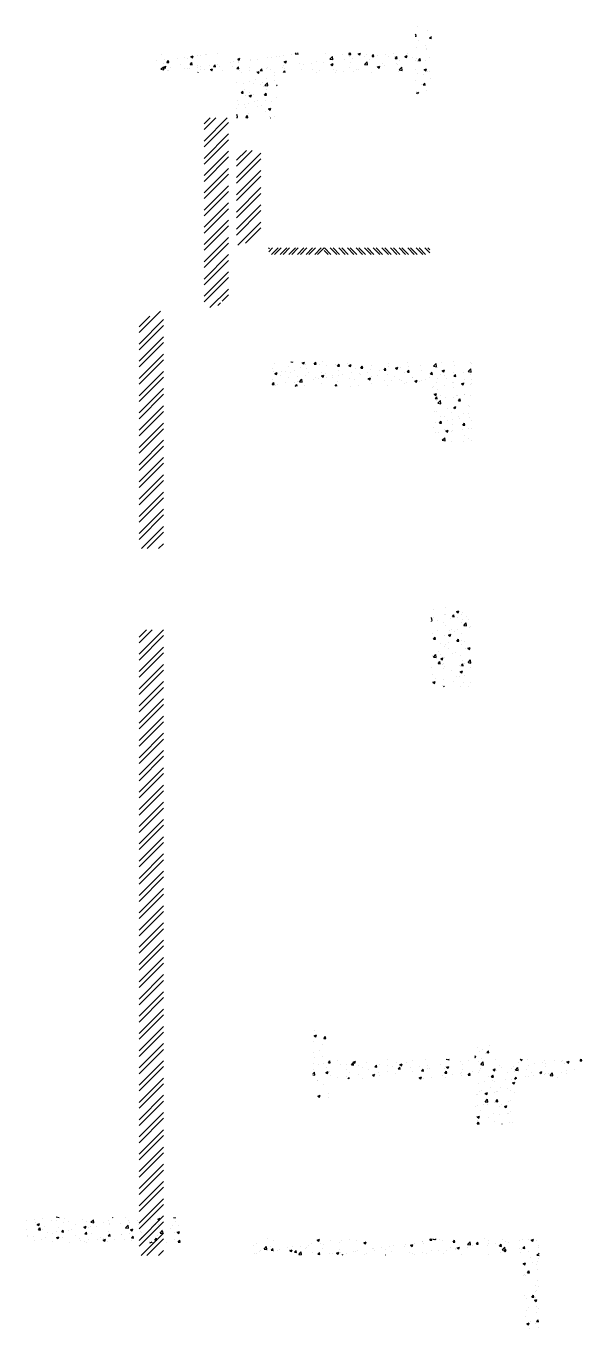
# Paper-space layout 'Layout1' of a CAD drawing. Extents: x -48985 to 14169573, y -18818 to 9731621.
# Drawn here: x 2984966 to 4052559, y 790604 to 3289756 of the extents above; entities that cross this region are included whole.
import ezdxf

# ---------------------------------------------------------------- set-up
doc = ezdxf.new("R2010")
doc.units = 0
doc.header["$LTSCALE"] = 1000
doc.layers.get('0').update_dxf_attribs({"linetype": 'CONTINUOUS'})
doc.layers.add('FORM', color=1, linetype='CONTINUOUS')

# ---------------------------------------------------------------- blocks, each defined once
blk = doc.blocks.new('*X')
at = {"color": 0}
for p, q in [((59500, 52558), (59517, 52579)), ((59500, 52519), (59529, 52516)), ((59529, 52516), (59517, 52579)), ((59569, 52828), (59569, 52828)), ((59884, 52695), (59884, 52695)), ((59545, 52162), (59545, 52162)), ((59557, 52495), (59557, 52495)), ((59611, 52377), (59611, 52377)), ((59822, 52242), (59822, 52242)), ((59841, 52131), (59841, 52131)), ((59944, 52452), (60000, 52510)), ((59944, 52452), (60000, 52444)), ((51543, 51758), (51543, 51758)), ((51681, 51963), (51681, 51963)), ((51793, 51791), (51793, 51791)), ((51857, 51707), (51905, 51765)), ((51880, 51781), (51880, 51781)), ((51916, 51702), (51905, 51765)), ((51920, 51744), (51920, 51744)), ((52172, 51841), (52172, 51841)), ((52393, 51851), (52393, 51851)), ((52504, 51844), (52504, 51844)), ((52596, 51889), (52666, 51916)), ((52596, 51889), (52646, 51855)), ((52646, 51855), (52666, 51916)), ((52803, 51924), (52803, 51924)), ((52898, 51915), (52898, 51915)), ((53054, 51957), (53054, 51957)), ((53087, 51944), (53087, 51944)), ((53418, 51990), (53418, 51990)), ((53919, 51728), (53919, 51728)), ((54034, 51809), (54104, 51836)), ((54034, 51809), (54083, 51775)), ((54051, 51728), (54051, 51728)), ((54083, 51775), (54104, 51836)), ((54424, 51792), (54424, 51792)), ((54430, 51778), (54430, 51778)), ((54635, 51794), (54635, 51794)), ((54944, 51867), (54944, 51867)), ((55061, 51861), (55061, 51861)), ((55218, 51894), (55218, 51894)), ((55312, 51894), (55312, 51894)), ((55457, 51937), (55457, 51937)), ((55471, 51729), (55541, 51756)), ((55471, 51729), (55520, 51695)), ((55520, 51695), (55541, 51756)), ((55691, 51944), (55691, 51944)), ((55801, 51994), (55801, 51994)), ((55808, 51975), (55832, 52000)), ((55808, 51975), (55897, 51961)), ((55897, 51961), (55892, 52000)), ((56469, 51743), (56469, 51743)), ((56688, 51716), (56688, 51716)), ((56743, 51981), (56743, 51981)), ((56875, 51809), (56953, 51890)), ((56875, 51809), (56964, 51795)), ((56964, 51795), (56953, 51890)), ((56983, 51813), (56983, 51813)), ((57277, 51959), (57277, 51959)), ((57320, 51799), (57320, 51799)), ((57456, 51957), (57492, 52000)), ((57456, 51957), (57516, 51952)), ((57488, 51877), (57488, 51877)), ((57516, 51952), (57507, 52000)), ((57570, 51832), (57570, 51832)), ((57748, 51971), (57818, 51998)), ((57748, 51971), (57798, 51938)), ((57798, 51938), (57818, 51998)), ((57811, 51936), (57811, 51936)), ((57942, 51644), (58020, 51725)), ((57949, 51882), (57949, 51882)), ((58007, 51952), (58007, 51952)), ((58031, 51630), (58020, 51725)), ((58093, 51798), (58093, 51798)), ((58173, 51895), (58221, 51952)), ((58173, 51895), (58233, 51889)), ((58233, 51889), (58221, 51952)), ((58345, 51913), (58345, 51913)), ((58580, 51965), (58580, 51965)), ((58676, 51898), (58676, 51898)), ((58831, 51998), (58831, 51998)), ((58879, 51891), (58879, 51891)), ((58890, 51832), (58939, 51889)), ((58890, 51832), (58950, 51827)), ((58950, 51827), (58939, 51889)), ((59014, 51754), (59014, 51754)), ((59185, 51891), (59255, 51918)), ((59185, 51891), (59235, 51858)), ((59235, 51858), (59255, 51918)), ((59259, 51998), (59259, 51998)), ((59412, 51868), (59412, 51868)), ((59499, 51779), (59499, 51779)), ((59533, 51829), (59533, 51829)), ((59578, 51736), (59578, 51736)), ((59608, 51769), (59656, 51827)), ((59608, 51769), (59667, 51764)), ((59667, 51764), (59656, 51826)), ((59828, 51769), (59828, 51769)), ((59842, 52098), (59842, 52098)), ((59946, 51846), (59946, 51846)), ((51672, 51497), (51749, 51578)), ((51672, 51497), (51761, 51483)), ((51744, 51673), (51744, 51673)), ((51761, 51483), (51749, 51578)), ((51756, 51566), (51826, 51593)), ((51756, 51566), (51806, 51533)), ((51806, 51533), (51826, 51593)), ((51857, 51707), (51916, 51702)), ((51868, 51448), (51868, 51448)), ((51909, 51446), (51909, 51446)), ((51955, 51539), (51955, 51539)), ((52278, 51651), (52278, 51651)), ((52381, 51518), (52381, 51518)), ((52489, 51516), (52489, 51516)), ((52540, 51530), (52540, 51530)), ((52574, 51644), (52622, 51702)), ((52574, 51644), (52634, 51639)), ((52634, 51639), (52622, 51702)), ((52791, 51562), (52791, 51562)), ((52804, 51400), (52817, 51413)), ((52812, 51628), (52812, 51628)), ((52818, 51400), (52817, 51413)), ((52886, 51582), (52886, 51582)), ((52886, 51494), (52886, 51494)), ((53023, 51494), (53023, 51494)), ((53169, 51612), (53169, 51612)), ((53193, 51486), (53263, 51513)), ((53193, 51486), (53243, 51453)), ((53243, 51453), (53263, 51513)), ((53291, 51582), (53339, 51639)), ((53291, 51582), (53351, 51576)), ((53351, 51576), (53339, 51639)), ((53346, 51605), (53346, 51605)), ((53406, 51657), (53406, 51657)), ((53469, 51594), (53469, 51594)), ((53557, 51471), (53557, 51471)), ((53801, 51695), (53801, 51695)), ((53880, 51583), (53880, 51583)), ((54008, 51519), (54057, 51576)), ((54008, 51519), (54068, 51514)), ((54052, 51694), (54052, 51694)), ((54068, 51514), (54057, 51576)), ((54090, 51449), (54090, 51449)), ((54167, 51384), (54167, 51384)), ((54412, 51459), (54412, 51459)), ((54413, 51560), (54413, 51560)), ((54624, 51426), (54624, 51426)), ((54630, 51406), (54700, 51433)), ((54630, 51406), (54680, 51373)), ((54680, 51373), (54701, 51433)), ((54726, 51456), (54774, 51514)), ((54726, 51456), (54785, 51451)), ((54785, 51451), (54774, 51514)), ((54798, 51467), (54798, 51467)), ((54931, 51534), (54931, 51534)), ((54947, 51538), (54947, 51538)), ((55049, 51500), (55049, 51500)), ((55158, 51403), (55158, 51403)), ((55427, 51550), (55427, 51550)), ((55445, 51604), (55445, 51604)), ((55448, 51400), (55491, 51451)), ((55481, 51515), (55481, 51515)), ((55500, 51400), (55491, 51451)), ((55950, 51668), (55950, 51668)), ((56015, 51493), (56015, 51493)), ((56059, 51633), (56059, 51633)), ((56309, 51666), (56309, 51666)), ((56343, 51498), (56343, 51498)), ((56457, 51410), (56457, 51410)), ((56549, 51470), (56549, 51470)), ((56908, 51649), (56978, 51676)), ((56908, 51649), (56958, 51615)), ((56927, 51598), (56927, 51598)), ((56958, 51615), (56978, 51676)), ((56971, 51481), (56971, 51481)), ((57057, 51405), (57057, 51405)), ((57082, 51448), (57082, 51448)), ((57307, 51438), (57307, 51438)), ((57476, 51545), (57476, 51545)), ((57510, 51698), (57510, 51698)), ((57616, 51425), (57616, 51425)), ((57686, 51487), (57686, 51487)), ((57749, 51478), (57749, 51478)), ((57942, 51644), (58031, 51630)), ((57995, 51620), (57995, 51620)), ((58150, 51402), (58150, 51402)), ((58317, 51571), (58317, 51571)), ((58333, 51579), (58333, 51579)), ((58345, 51569), (58415, 51596)), ((58345, 51569), (58395, 51535)), ((58395, 51535), (58415, 51595)), ((58509, 51690), (58509, 51690)), ((58568, 51603), (58568, 51603)), ((58916, 51679), (58916, 51679)), ((58946, 51653), (58946, 51653)), ((59001, 51421), (59001, 51421)), ((59010, 51478), (59088, 51559)), ((59010, 51478), (59099, 51464)), ((59099, 51464), (59088, 51559)), ((59521, 51496), (59521, 51496)), ((59565, 51375), (59565, 51375)), ((59752, 51335), (59752, 51335)), ((59782, 51489), (59852, 51515)), ((59782, 51489), (59832, 51455)), ((59832, 51455), (59852, 51515)), ((59881, 51429), (59881, 51429)), ((59944, 51425), (59944, 51425)), ((54011, 51097), (54011, 51097)), ((54214, 51052), (54214, 51052)), ((54400, 51126), (54400, 51126)), ((54535, 51073), (54535, 51073)), ((54594, 51197), (54594, 51197)), ((54748, 51029), (54748, 51029)), ((54786, 51106), (54786, 51106)), ((54833, 50978), (54833, 50978)), ((54873, 51001), (54951, 51082)), ((54873, 51001), (54962, 50987)), ((54919, 51201), (54919, 51201)), ((54962, 50987), (54951, 51082)), ((55164, 51155), (55164, 51155)), ((55177, 51298), (55177, 51298)), ((55227, 51004), (55250, 51012)), ((55227, 51004), (55250, 50988)), ((59509, 51163), (59509, 51163)), ((59681, 51030), (59681, 51030)), ((59746, 51017), (59795, 51074)), ((59746, 51017), (59806, 51012)), ((59806, 51012), (59795, 51074)), ((59962, 51200), (59962, 51200)), ((54020, 50541), (54020, 50541)), ((54147, 50767), (54195, 50824)), ((54147, 50767), (54207, 50761)), ((54207, 50761), (54195, 50824)), ((54250, 50878), (54250, 50878)), ((54272, 50678), (54272, 50678)), ((54387, 50681), (54457, 50708)), ((54387, 50681), (54437, 50648)), ((54388, 50793), (54388, 50793)), ((54437, 50648), (54457, 50708)), ((54523, 50711), (54523, 50711)), ((54553, 50518), (54553, 50518)), ((54632, 50528), (54632, 50528)), ((54864, 50704), (54913, 50761)), ((54864, 50704), (54924, 50699)), ((54895, 50535), (54895, 50535)), ((54901, 50761), (54901, 50761)), ((54907, 50868), (54907, 50868)), ((54924, 50699), (54913, 50761)), ((55215, 50628), (55215, 50628)), ((59539, 50763), (59609, 50790)), ((59539, 50763), (59559, 50750)), ((59553, 50826), (59553, 50826)), ((59595, 50750), (59609, 50790)), ((59840, 50832), (59840, 50832)), ((54000, 50091), (54017, 50108)), ((54009, 50284), (54009, 50284)), ((54028, 50013), (54017, 50108)), ((54049, 50428), (54049, 50428)), ((54230, 50407), (54230, 50407)), ((54260, 50317), (54260, 50317)), ((54363, 50127), (54363, 50127)), ((54376, 50460), (54376, 50460)), ((54638, 50367), (54638, 50367)), ((54764, 50384), (54764, 50384)), ((54883, 50202), (54883, 50202)), ((54984, 50279), (55054, 50305)), ((54984, 50279), (55034, 50245)), ((55034, 50245), (55054, 50305)), ((55087, 50496), (55087, 50496)), ((53000, 49288), (53712, 50000)), ((53000, 49818), (53182, 50000)), ((53000, 49641), (53359, 50000)), ((53000, 49111), (53750, 49861)), ((54000, 50017), (54028, 50013)), ((54286, 50015), (54334, 50072)), ((54286, 50015), (54346, 50009)), ((54346, 50009), (54334, 50072)), ((54355, 50010), (54355, 50010)), ((55007, 50055), (55007, 50055)), ((55044, 50000), (55051, 50009)), ((55053, 50000), (55051, 50009)), ((55174, 50031), (55174, 50031)), ((53000, 48757), (53750, 49507)), ((53000, 48581), (53750, 49331)), ((53000, 48227), (53750, 48977)), ((54000, 48697), (54303, 49000)), ((54000, 48520), (54480, 49000)), ((54000, 48166), (54750, 48916)), ((53000, 48050), (53750, 48800)), ((54000, 47990), (54750, 48740)), ((53000, 47697), (53750, 48447)), ((53000, 47520), (53750, 48270)), ((54000, 47636), (54750, 48386)), ((54000, 47459), (54750, 48209)), ((53000, 47166), (53750, 47916)), ((53000, 46990), (53750, 47740)), ((54000, 47106), (54750, 47856)), ((53000, 46636), (53750, 47386)), ((54000, 46929), (54750, 47679)), ((54000, 46575), (54750, 47325)), ((53000, 46459), (53750, 47209)), ((54000, 46399), (54750, 47149)), ((53000, 46106), (53750, 46856)), ((53000, 45929), (53750, 46679)), ((54039, 46084), (54750, 46795)), ((54280, 46148), (54750, 46618)), ((53000, 45575), (53750, 46325)), ((53000, 45399), (53750, 46149)), ((53000, 45045), (53750, 45795)), ((54989, 45974), (55016, 46000)), ((54989, 45885), (55104, 46000)), ((55081, 45800), (55281, 46000)), ((55169, 45800), (55369, 46000)), ((55346, 45800), (55546, 46000)), ((55434, 45800), (55634, 46000)), ((55611, 45800), (55811, 46000)), ((55699, 45800), (55899, 46000)), ((55876, 45800), (56076, 46000)), ((55965, 45800), (56165, 46000)), ((56141, 45800), (56341, 46000)), ((56230, 45800), (56430, 46000)), ((56407, 45800), (56607, 46000)), ((56495, 45800), (56695, 46000)), ((56819, 45800), (56700, 45919)), ((56907, 45800), (56707, 46000)), ((57084, 45800), (56884, 46000)), ((57172, 45800), (56972, 46000)), ((57349, 45800), (57149, 46000)), ((57438, 45800), (57238, 46000)), ((57614, 45800), (57414, 46000)), ((57703, 45800), (57503, 46000)), ((57880, 45800), (57680, 46000)), ((57968, 45800), (57768, 46000)), ((58145, 45800), (57945, 46000)), ((58233, 45800), (58033, 46000)), ((58410, 45800), (58210, 46000)), ((58498, 45800), (58298, 46000)), ((58675, 45800), (58475, 46000)), ((58763, 45800), (58563, 46000)), ((58940, 45800), (58740, 46000)), ((59029, 45800), (58829, 46000)), ((59205, 45800), (59005, 46000)), ((59294, 45800), (59094, 46000)), ((59471, 45800), (59271, 46000)), ((59559, 45800), (59359, 46000)), ((59736, 45800), (59536, 46000)), ((59824, 45800), (59624, 46000)), ((59950, 45851), (59801, 46000)), ((59950, 45939), (59889, 46000)), ((53000, 44868), (53750, 45618)), ((53000, 44515), (53750, 45265)), ((53000, 44338), (53750, 45088)), ((53179, 44164), (53750, 44734)), ((53552, 44360), (53750, 44558)), ((53421, 44228), (53506, 44313)), ((51000, 43399), (51660, 44059)), ((51000, 43575), (51329, 43904)), ((51000, 43045), (51750, 43795)), ((51000, 42868), (51750, 43618)), ((51000, 42515), (51750, 43265)), ((51000, 42338), (51750, 43088)), ((51000, 41984), (51750, 42734)), ((51000, 41808), (51750, 42558)), ((55673, 42493), (55680, 42500)), ((55673, 42493), (55733, 42487)), ((55733, 42487), (55731, 42500)), ((56022, 42464), (56092, 42491)), ((56072, 42431), (56092, 42491)), ((56642, 42492), (56642, 42492)), ((60674, 42492), (60674, 42492)), ((51000, 41454), (51750, 42204)), ((55104, 42283), (55104, 42283)), ((55141, 42206), (55141, 42206)), ((55156, 42434), (55156, 42434)), ((55182, 42142), (55252, 42169)), ((55182, 42142), (55232, 42108)), ((55232, 42108), (55252, 42169)), ((55396, 42214), (55396, 42214)), ((55522, 42208), (55522, 42208)), ((55609, 42347), (55609, 42347)), ((55675, 42184), (55675, 42184)), ((55773, 42241), (55773, 42241)), ((55979, 42314), (55979, 42314)), ((56022, 42464), (56072, 42431)), ((56129, 42422), (56129, 42422)), ((56151, 42291), (56151, 42291)), ((56208, 42161), (56208, 42161)), ((56391, 42430), (56439, 42487)), ((56391, 42430), (56450, 42425)), ((56450, 42425), (56439, 42487)), ((56562, 42414), (56562, 42414)), ((56630, 42160), (56630, 42160)), ((56742, 42138), (56742, 42138)), ((56783, 42374), (56783, 42374)), ((57033, 42407), (57033, 42407)), ((57108, 42367), (57156, 42425)), ((57108, 42367), (57168, 42362)), ((57135, 42224), (57135, 42224)), ((57168, 42362), (57156, 42425)), ((57276, 42116), (57276, 42116)), ((57412, 42457), (57412, 42457)), ((57459, 42384), (57529, 42411)), ((57459, 42384), (57509, 42351)), ((57509, 42351), (57529, 42411)), ((57527, 42164), (57527, 42164)), ((57655, 42299), (57655, 42299)), ((57781, 42146), (57781, 42146)), ((57810, 42093), (57810, 42093)), ((57825, 42304), (57873, 42362)), ((57825, 42304), (57885, 42299)), ((57885, 42299), (57873, 42362)), ((58031, 42179), (58031, 42179)), ((58111, 42264), (58111, 42264)), ((58168, 42369), (58168, 42369)), ((58410, 42228), (58410, 42228)), ((58542, 42242), (58591, 42299)), ((58542, 42242), (58602, 42236)), ((58602, 42236), (58591, 42299)), ((58661, 42100), (58661, 42100)), ((58673, 42433), (58673, 42433)), ((58694, 42365), (58694, 42365)), ((58896, 42304), (58966, 42331)), ((58896, 42304), (58946, 42271)), ((58946, 42270), (58966, 42331)), ((59041, 42312), (59041, 42312)), ((59180, 42175), (59180, 42175)), ((59260, 42179), (59308, 42236)), ((59260, 42179), (59319, 42174)), ((59277, 42465), (59277, 42465)), ((59291, 42345), (59291, 42345)), ((59319, 42174), (59308, 42236)), ((59670, 42394), (59670, 42394)), ((59694, 42245), (59694, 42245)), ((59977, 42116), (60025, 42174)), ((59977, 42116), (60037, 42111)), ((60037, 42111), (60025, 42173)), ((60070, 42361), (60148, 42442)), ((60070, 42361), (60159, 42347)), ((60159, 42347), (60148, 42442)), ((60199, 42309), (60199, 42309)), ((60289, 42116), (60289, 42116)), ((60302, 42478), (60302, 42478)), ((60333, 42224), (60403, 42251)), ((60333, 42224), (60383, 42190)), ((60383, 42190), (60404, 42251)), ((60668, 42166), (60668, 42166)), ((60694, 42053), (60742, 42111)), ((60718, 42384), (60718, 42384)), ((60754, 42048), (60742, 42111)), ((60985, 42168), (60985, 42168)), ((61138, 42196), (61215, 42277)), ((61138, 42196), (61226, 42182)), ((61208, 42469), (61208, 42469)), ((61227, 42182), (61215, 42277)), ((61220, 42122), (61220, 42122)), ((61232, 42455), (61232, 42455)), ((51000, 41277), (51750, 42027)), ((55092, 41950), (55092, 41950)), ((55095, 41803), (55143, 41861)), ((55095, 41803), (55155, 41798)), ((55155, 41798), (55143, 41861)), ((55195, 41764), (55195, 41764)), ((55259, 41814), (55259, 41814)), ((55352, 42072), (55352, 42072)), ((55510, 41847), (55510, 41847)), ((55597, 42014), (55597, 42014)), ((55778, 41864), (55778, 41864)), ((55807, 41750), (55849, 41766)), ((55820, 41750), (55860, 41798)), ((55843, 41750), (55849, 41766)), ((55869, 41750), (55860, 41798)), ((55885, 42049), (55885, 42049)), ((55888, 41897), (55888, 41897)), ((55934, 41884), (56012, 41965)), ((55934, 41884), (56023, 41870)), ((56023, 41870), (56012, 41965)), ((56105, 41756), (56105, 41756)), ((56117, 42089), (56117, 42089)), ((56361, 41964), (56361, 41964)), ((56419, 42027), (56419, 42027)), ((56520, 41980), (56520, 41980)), ((56618, 41827), (56618, 41827)), ((56619, 42062), (56689, 42088)), ((56619, 42062), (56669, 42028)), ((56669, 42028), (56689, 42088)), ((56770, 42013), (56770, 42013)), ((56944, 42064), (56944, 42064)), ((56953, 42004), (56953, 42004)), ((57032, 41750), (57079, 41799)), ((57085, 41750), (57079, 41799)), ((57123, 41891), (57123, 41891)), ((57149, 42062), (57149, 42062)), ((57487, 41982), (57487, 41982)), ((57517, 41751), (57517, 41751)), ((57642, 41966), (57642, 41966)), ((57768, 41784), (57768, 41784)), ((58021, 41959), (58021, 41959)), ((58056, 41982), (58126, 42008)), ((58056, 41982), (58106, 41948)), ((58106, 41948), (58126, 42008)), ((58147, 41834), (58147, 41834)), ((58156, 42036), (58156, 42036)), ((58344, 42071), (58344, 42071)), ((58555, 41936), (58555, 41936)), ((58649, 41767), (58649, 41767)), ((58653, 41768), (58653, 41768)), ((58778, 41917), (58778, 41917)), ((58877, 42048), (58877, 42048)), ((59028, 41950), (59028, 41950)), ((59088, 41914), (59088, 41914)), ((59168, 41842), (59168, 41842)), ((59236, 41868), (59236, 41868)), ((59407, 42000), (59407, 42000)), ((59411, 42026), (59411, 42026)), ((59493, 41901), (59563, 41928)), ((59493, 41901), (59543, 41868)), ((59543, 41868), (59563, 41928)), ((59622, 41891), (59622, 41891)), ((59682, 41913), (59682, 41913)), ((59819, 41968), (59819, 41968)), ((59945, 42003), (59945, 42003)), ((60026, 41722), (60026, 41722)), ((60039, 42083), (60039, 42083)), ((60059, 41749), (60059, 41749)), ((60156, 41869), (60156, 41869)), ((60187, 41977), (60187, 41977)), ((60402, 42068), (60402, 42068)), ((60405, 41772), (60405, 41772)), ((60479, 41981), (60479, 41981)), ((60642, 41849), (60642, 41849)), ((60690, 41846), (60690, 41846)), ((60694, 42053), (60754, 42048)), ((60694, 41719), (60694, 41719)), ((60706, 42052), (60706, 42052)), ((60930, 41821), (61000, 41848)), ((60930, 41821), (60980, 41788)), ((60980, 41788), (61000, 41848)), ((61013, 41958), (61013, 41958)), ((61036, 41855), (61036, 41855)), ((61207, 41789), (61207, 41789)), ((61224, 41824), (61224, 41824)), ((61225, 41949), (61225, 41949)), ((51000, 40924), (51750, 41674)), ((51000, 40747), (51750, 41497)), ((60090, 41499), (60160, 41526)), ((60090, 41499), (60140, 41465)), ((60116, 41364), (60164, 41421)), ((60116, 41364), (60175, 41359)), ((60140, 41465), (60160, 41526)), ((60142, 41377), (60142, 41377)), ((60162, 41311), (60162, 41311)), ((60175, 41359), (60164, 41421)), ((60175, 41644), (60175, 41644)), ((60203, 41222), (60281, 41303)), ((60280, 41472), (60280, 41472)), ((60292, 41208), (60281, 41303)), ((60440, 41399), (60440, 41399)), ((60682, 41386), (60682, 41386)), ((60773, 41460), (60773, 41460)), ((60814, 41450), (60814, 41450)), ((60833, 41301), (60881, 41359)), ((60833, 41301), (60893, 41296)), ((60893, 41296), (60881, 41359)), ((61024, 41499), (61024, 41499)), ((61024, 41493), (61024, 41493)), ((61195, 41456), (61195, 41456)), ((51000, 40393), (51750, 41143)), ((51000, 40217), (51750, 40967)), ((60085, 40961), (60085, 40961)), ((60150, 40978), (60150, 40978)), ((60203, 41222), (60292, 41208)), ((60510, 41066), (60510, 41066)), ((60619, 40939), (60619, 40939)), ((60670, 41053), (60670, 41053)), ((60687, 41096), (60757, 41123)), ((60687, 41096), (60737, 41063)), ((60737, 41063), (60757, 41123)), ((60760, 41099), (60760, 41099)), ((60982, 40902), (60982, 40902)), ((61139, 41149), (61139, 41149)), ((61153, 40916), (61153, 40916)), ((61183, 41123), (61183, 41123)), ((51000, 39863), (51750, 40613)), ((60138, 40645), (60138, 40645)), ((60247, 40671), (60247, 40671)), ((60254, 40612), (60303, 40669)), ((60254, 40612), (60314, 40606)), ((60296, 40827), (60296, 40827)), ((60314, 40606), (60303, 40669)), ((60399, 40802), (60399, 40802)), ((60497, 40704), (60497, 40704)), ((60639, 40582), (60639, 40582)), ((60658, 40720), (60658, 40720)), ((60830, 40804), (60830, 40804)), ((60876, 40754), (60876, 40754)), ((60972, 40549), (61020, 40606)), ((60972, 40549), (61031, 40544)), ((61031, 40544), (61020, 40606)), ((61171, 40790), (61171, 40790)), ((61222, 40682), (61222, 40682)), ((51000, 39686), (51750, 40436)), ((60056, 40482), (60056, 40482)), ((60126, 40312), (60126, 40312)), ((60234, 40310), (60234, 40310)), ((60335, 40082), (60413, 40163)), ((60424, 40068), (60413, 40163)), ((60420, 40430), (60420, 40430)), ((60437, 40132), (60437, 40132)), ((60444, 40371), (60514, 40398)), ((60444, 40371), (60493, 40337)), ((60494, 40337), (60514, 40398)), ((60613, 40360), (60613, 40360)), ((60645, 40387), (60645, 40387)), ((60954, 40408), (60954, 40408)), ((61021, 40232), (61021, 40232)), ((61147, 40125), (61147, 40125)), ((61159, 40458), (61159, 40458)), ((61245, 40443), (61245, 40443)), ((51000, 39333), (51750, 40083)), ((51000, 39156), (51750, 39906)), ((60335, 40082), (60424, 40068)), ((60633, 40054), (60633, 40054)), ((60982, 40049), (60982, 40049)), ((61232, 40082), (61232, 40082)), ((51000, 38802), (51750, 39552)), ((51000, 38626), (51750, 39376)), ((51000, 38272), (51750, 39022)), ((51000, 38095), (51750, 38845)), ((51000, 37742), (51750, 38492)), ((51000, 37565), (51750, 38315)), ((51000, 37211), (51750, 37961)), ((51000, 37035), (51750, 37785)), ((51069, 36750), (51750, 37431)), ((51246, 36750), (51750, 37254)), ((51599, 36750), (51750, 36901)), ((60070, 34892), (60070, 34892)), ((60449, 34942), (60449, 34942)), ((60000, 34621), (60009, 34630)), ((60000, 34539), (60020, 34535)), ((60000, 34515), (60004, 34517)), ((60000, 34503), (60004, 34517)), ((60020, 34535), (60009, 34630)), ((60069, 34621), (60069, 34621)), ((60186, 34547), (60186, 34547)), ((60392, 34733), (60392, 34733)), ((60439, 34728), (60439, 34728)), ((60603, 34598), (60603, 34598)), ((60647, 34657), (60695, 34714)), ((60647, 34657), (60707, 34652)), ((60707, 34652), (60695, 34714)), ((60775, 34812), (60845, 34839)), ((60775, 34812), (60824, 34779)), ((60817, 34630), (60817, 34630)), ((60824, 34779), (60845, 34839)), ((60926, 34710), (60926, 34710)), ((60952, 34798), (60952, 34798)), ((60968, 34571), (60968, 34571)), ((61068, 34663), (61068, 34663)), ((61137, 34576), (61137, 34576)), ((51000, 34029), (51221, 34250)), ((51000, 33853), (51397, 34250)), ((51000, 33499), (51750, 34249)), ((60041, 34151), (60041, 34151)), ((60193, 34224), (60193, 34224)), ((60384, 34470), (60384, 34470)), ((60426, 34395), (60426, 34395)), ((60531, 34087), (60601, 34114)), ((60531, 34087), (60581, 34054)), ((60554, 34236), (60554, 34236)), ((60581, 34054), (60601, 34114)), ((60624, 34251), (60624, 34251)), ((60727, 34202), (60727, 34202)), ((60805, 34269), (60805, 34269)), ((60928, 34133), (60928, 34133)), ((60940, 34465), (60940, 34465)), ((60998, 34384), (61076, 34465)), ((60998, 34384), (61087, 34370)), ((61087, 34370), (61076, 34465)), ((61183, 34319), (61183, 34319)), ((61207, 34351), (61207, 34351)), ((51000, 33322), (51750, 34072)), ((51000, 32969), (51750, 33719)), ((60069, 33967), (60117, 34025)), ((60069, 33967), (60128, 33962)), ((60128, 33962), (60117, 34025)), ((60291, 33841), (60291, 33841)), ((60402, 33729), (60402, 33729)), ((60414, 34062), (60414, 34062)), ((60423, 33801), (60423, 33801)), ((60532, 33691), (60532, 33691)), ((60542, 33874), (60542, 33874)), ((60786, 33905), (60834, 33962)), ((60786, 33905), (60846, 33900)), ((60846, 33899), (60834, 33962)), ((60916, 33800), (60916, 33800)), ((60920, 33924), (60920, 33924)), ((61006, 33901), (61006, 33901)), ((61128, 33685), (61198, 33711)), ((61128, 33685), (61178, 33651)), ((61178, 33651), (61198, 33711)), ((51000, 32792), (51750, 33542)), ((60028, 33447), (60028, 33447)), ((60064, 33410), (60142, 33491)), ((60064, 33410), (60153, 33396)), ((60153, 33396), (60142, 33491)), ((60207, 33215), (60256, 33273)), ((60209, 33579), (60209, 33579)), ((60267, 33210), (60256, 33273)), ((60278, 33480), (60278, 33480)), ((60288, 33362), (60358, 33389)), ((60288, 33362), (60338, 33328)), ((60338, 33328), (60358, 33389)), ((60390, 33396), (60390, 33396)), ((60657, 33530), (60657, 33530)), ((60743, 33556), (60743, 33556)), ((60903, 33467), (60903, 33467)), ((60965, 33304), (60965, 33304)), ((61066, 33668), (61066, 33668)), ((61131, 33244), (61209, 33325)), ((61220, 33230), (61209, 33325)), ((51000, 32438), (51750, 33188)), ((51000, 32262), (51750, 33012)), ((60015, 33086), (60015, 33086)), ((60038, 32884), (60038, 32884)), ((60207, 33215), (60267, 33210)), ((60333, 33183), (60333, 33183)), ((60378, 33063), (60378, 33063)), ((60381, 33204), (60381, 33204)), ((60394, 33135), (60394, 33135)), ((60621, 32985), (60621, 32985)), ((60867, 33160), (60867, 33160)), ((60885, 32959), (60955, 32986)), ((60885, 32959), (60935, 32926)), ((60891, 33134), (60891, 33134)), ((60925, 33153), (60973, 33210)), ((60925, 33153), (60984, 33147)), ((60935, 32926), (60955, 32986)), ((60984, 33147), (60973, 33210)), ((61026, 33219), (61026, 33219)), ((61131, 33244), (61220, 33230)), ((61204, 33085), (61204, 33085)), ((51000, 31908), (51750, 32658)), ((51000, 31731), (51750, 32481)), ((60045, 32637), (60115, 32664)), ((60045, 32637), (60094, 32603)), ((60094, 32603), (60115, 32664)), ((60131, 32741), (60131, 32741)), ((60139, 32672), (60139, 32672)), ((60350, 32537), (60350, 32537)), ((60366, 32731), (60366, 32731)), ((60377, 32500), (60394, 32521)), ((60398, 32500), (60394, 32521)), ((60420, 32535), (60420, 32535)), ((60673, 32649), (60673, 32649)), ((60763, 32824), (60763, 32824)), ((60879, 32801), (60879, 32801)), ((60883, 32515), (60883, 32515)), ((61003, 32635), (61003, 32635)), ((61013, 32857), (61013, 32857)), ((61129, 32513), (61129, 32513)), ((61206, 32626), (61206, 32626)), ((51000, 31378), (51750, 32128)), ((51000, 31201), (51750, 31951)), ((51000, 30847), (51750, 31597)), ((51000, 30671), (51750, 31421)), ((51000, 30317), (51750, 31067)), ((51000, 30140), (51750, 30890)), ((51000, 29787), (51750, 30537)), ((51000, 29610), (51750, 30360)), ((51000, 29256), (51750, 30006)), ((51000, 29080), (51750, 29830)), ((51000, 28726), (51750, 29476)), ((51000, 28549), (51750, 29299)), ((51000, 28196), (51750, 28946)), ((51000, 28019), (51750, 28769)), ((51000, 27665), (51750, 28415)), ((51000, 27489), (51750, 28239)), ((51000, 27135), (51750, 27885)), ((51000, 26958), (51750, 27708)), ((51000, 26605), (51750, 27355)), ((51000, 26428), (51750, 27178)), ((51000, 26074), (51750, 26824)), ((51000, 25898), (51750, 26648)), ((51000, 25544), (51750, 26294)), ((51000, 25367), (51750, 26117)), ((51000, 25014), (51750, 25764)), ((51000, 24837), (51750, 25587)), ((51000, 24483), (51750, 25233)), ((51000, 24307), (51750, 25057)), ((51000, 23953), (51750, 24703)), ((51000, 23776), (51750, 24526)), ((51000, 23423), (51750, 24173)), ((51000, 23246), (51750, 23996)), ((51000, 22893), (51750, 23643)), ((51000, 22716), (51750, 23466)), ((51000, 22362), (51750, 23112)), ((51000, 22185), (51750, 22935)), ((51000, 21832), (51750, 22582)), ((51000, 21655), (51750, 22405)), ((51000, 21302), (51750, 22052)), ((51000, 21125), (51750, 21875)), ((56393, 21917), (56393, 21917)), ((56395, 21760), (56465, 21786)), ((56395, 21760), (56445, 21726)), ((56445, 21726), (56465, 21786)), ((56689, 21682), (56738, 21740)), ((56689, 21682), (56749, 21677)), ((56749, 21677), (56738, 21740)), ((51000, 20771), (51750, 21521)), ((51000, 20594), (51750, 21344)), ((56369, 21251), (56369, 21251)), ((56381, 21584), (56381, 21584)), ((56553, 21302), (56553, 21302)), ((56652, 21490), (56652, 21490)), ((61419, 21398), (61419, 21398)), ((61478, 21289), (61478, 21289)), ((61560, 21338), (61560, 21338)), ((61710, 21243), (61758, 21300)), ((61770, 21238), (61758, 21300)), ((61798, 21448), (61798, 21448)), ((51000, 20241), (51750, 20991)), ((56357, 20918), (56357, 20918)), ((56389, 21095), (56389, 21095)), ((56512, 20887), (56512, 20887)), ((56640, 21128), (56640, 21128)), ((56677, 20906), (56677, 20906)), ((56828, 20930), (56876, 20987)), ((56828, 20930), (56888, 20925)), ((56876, 20993), (56876, 20993)), ((56888, 20925), (56876, 20987)), ((57095, 20987), (57095, 20987)), ((57211, 20883), (57211, 20883)), ((57387, 20867), (57387, 20867)), ((57545, 20867), (57594, 20925)), ((57545, 20867), (57605, 20862)), ((57589, 20954), (57659, 20981)), ((57589, 20954), (57638, 20921)), ((57605, 20862), (57594, 20925)), ((57637, 20900), (57637, 20900)), ((57638, 20921), (57659, 20981)), ((57744, 20861), (57744, 20861)), ((58016, 20950), (58016, 20950)), ((58263, 20805), (58311, 20862)), ((58322, 20799), (58311, 20862)), ((58402, 20870), (58402, 20870)), ((58647, 21033), (58647, 21033)), ((58916, 20940), (58916, 20940)), ((59026, 20874), (59096, 20901)), ((59026, 20874), (59076, 20841)), ((59076, 20841), (59096, 20901)), ((59227, 20938), (59227, 20938)), ((59421, 21004), (59421, 21004)), ((59810, 21038), (59810, 21038)), ((60274, 20887), (60274, 20887)), ((60458, 21039), (60544, 21025)), ((60544, 21025), (60542, 21039)), ((60906, 20970), (60906, 20970)), ((60946, 20881), (60946, 20881)), ((61156, 21003), (61156, 21003)), ((61344, 21132), (61373, 21144)), ((61344, 21089), (61353, 21083)), ((61353, 21083), (61373, 21144)), ((61357, 21099), (61357, 21099)), ((61466, 20956), (61466, 20956)), ((61522, 20874), (61600, 20955)), ((61522, 20874), (61611, 20860)), ((61535, 21053), (61535, 21053)), ((61611, 20860), (61600, 20955)), ((61680, 21211), (61680, 21211)), ((61710, 21243), (61770, 21238)), ((61979, 21026), (61979, 21026)), ((62685, 20942), (62685, 20942)), ((62740, 21037), (62745, 21039)), ((62740, 21037), (62790, 21003)), ((62790, 21003), (62802, 21039)), ((62959, 21032), (62959, 21032)), ((63164, 20908), (63164, 20908)), ((63414, 20941), (63414, 20941)), ((63493, 21009), (63493, 21009)), ((63505, 20903), (63505, 20903)), ((63793, 20991), (63793, 20991)), ((64010, 20967), (64010, 20967)), ((64026, 20987), (64026, 20987)), ((64091, 20922), (64091, 20922)), ((64177, 20957), (64247, 20983)), ((64177, 20957), (64227, 20923)), ((64227, 20923), (64247, 20983)), ((64560, 20964), (64560, 20964)), ((64579, 20992), (64618, 21039)), ((64579, 20992), (64639, 20987)), ((64639, 20987), (64629, 21039)), ((51000, 20064), (51750, 20814)), ((51000, 19711), (51750, 20461)), ((56344, 20588), (56396, 20643)), ((56344, 20558), (56407, 20548)), ((56345, 20585), (56345, 20585)), ((56377, 20734), (56377, 20734)), ((56407, 20548), (56396, 20643)), ((56748, 20632), (56819, 20659)), ((56748, 20632), (56798, 20598)), ((56755, 20784), (56755, 20784)), ((56798, 20598), (56819, 20659)), ((56864, 20660), (56864, 20660)), ((56894, 20537), (56894, 20537)), ((57124, 20472), (57124, 20472)), ((57374, 20505), (57374, 20505)), ((57378, 20731), (57378, 20731)), ((57427, 20439), (57464, 20477)), ((57468, 20439), (57464, 20477)), ((57477, 20637), (57477, 20637)), ((57753, 20555), (57753, 20555)), ((57871, 20462), (57871, 20462)), ((57883, 20795), (57883, 20795)), ((58060, 20737), (58060, 20737)), ((58186, 20552), (58256, 20579)), ((58186, 20552), (58205, 20539)), ((58205, 20539), (58235, 20518)), ((58235, 20518), (58242, 20539)), ((58242, 20539), (58256, 20579)), ((58263, 20805), (58322, 20799)), ((58278, 20838), (58278, 20838)), ((58384, 20638), (58384, 20638)), ((58390, 20537), (58390, 20537)), ((58635, 20671), (58635, 20671)), ((58644, 20838), (58644, 20838)), ((58812, 20816), (58812, 20816)), ((58903, 20607), (58903, 20607)), ((58980, 20742), (59028, 20799)), ((58980, 20742), (59040, 20737)), ((59013, 20721), (59013, 20721)), ((59040, 20737), (59028, 20799)), ((59346, 20793), (59346, 20793)), ((59409, 20671), (59409, 20671)), ((59623, 20472), (59693, 20499)), ((59623, 20472), (59672, 20439)), ((59645, 20804), (59645, 20804)), ((59673, 20439), (59693, 20498)), ((59697, 20679), (59745, 20736)), ((59697, 20679), (59757, 20674)), ((59757, 20674), (59745, 20736)), ((59880, 20770), (59880, 20770)), ((59895, 20837), (59895, 20837)), ((59928, 20746), (59928, 20746)), ((60011, 20493), (60011, 20493)), ((60352, 20541), (60352, 20541)), ((60414, 20748), (60414, 20748)), ((60414, 20616), (60463, 20674)), ((60414, 20616), (60474, 20611)), ((60429, 20484), (60429, 20484)), ((60441, 20817), (60441, 20817)), ((60463, 20794), (60533, 20821)), ((60463, 20794), (60513, 20761)), ((60474, 20611), (60463, 20674)), ((60513, 20761), (60533, 20821)), ((60643, 20576), (60643, 20576)), ((60893, 20609), (60893, 20609)), ((60934, 20548), (60934, 20548)), ((60935, 20641), (60935, 20641)), ((60947, 20725), (60947, 20725)), ((61132, 20554), (61180, 20611)), ((61132, 20554), (61191, 20548)), ((61191, 20548), (61180, 20611)), ((61272, 20659), (61272, 20659)), ((61454, 20623), (61454, 20623)), ((61481, 20703), (61481, 20703)), ((61518, 20741), (61518, 20741)), ((61758, 20522), (61758, 20522)), ((61849, 20491), (61897, 20548)), ((61849, 20491), (61909, 20486)), ((61909, 20485), (61897, 20548)), ((61900, 20714), (61970, 20741)), ((61900, 20714), (61950, 20681)), ((61903, 20742), (61903, 20742)), ((61950, 20680), (61970, 20741)), ((61967, 20693), (61967, 20693)), ((62015, 20680), (62015, 20680)), ((62102, 20842), (62102, 20842)), ((62154, 20775), (62154, 20775)), ((62341, 20622), (62341, 20622)), ((62472, 20757), (62472, 20757)), ((62532, 20825), (62532, 20825)), ((62549, 20658), (62549, 20658)), ((62566, 20428), (62614, 20485)), ((62589, 20708), (62667, 20789)), ((62589, 20708), (62678, 20694)), ((62623, 20439), (62614, 20485)), ((62678, 20694), (62667, 20789)), ((62901, 20513), (62901, 20513)), ((62924, 20722), (62924, 20722)), ((62979, 20499), (62979, 20499)), ((62992, 20832), (62992, 20832)), ((63083, 20635), (63083, 20635)), ((63151, 20546), (63151, 20546)), ((63337, 20634), (63407, 20661)), ((63337, 20634), (63387, 20600)), ((63387, 20600), (63407, 20661)), ((63493, 20570), (63493, 20570)), ((63507, 20822), (63507, 20822)), ((63530, 20596), (63530, 20596)), ((63617, 20613), (63617, 20613)), ((63657, 20543), (63734, 20624)), ((63657, 20543), (63745, 20529)), ((63746, 20529), (63734, 20624)), ((63889, 20472), (63889, 20472)), ((63998, 20634), (63998, 20634)), ((64150, 20590), (64150, 20590)), ((64161, 20679), (64161, 20679)), ((64412, 20712), (64412, 20712)), ((51000, 19534), (51750, 20284)), ((56482, 20395), (56482, 20395)), ((56492, 20389), (56492, 20389)), ((56693, 20260), (56693, 20260)), ((59632, 20443), (59632, 20443)), ((59769, 20441), (59769, 20441)), ((61442, 20290), (61442, 20290)), ((61497, 20057), (61497, 20057)), ((61557, 20072), (61557, 20072)), ((61640, 20348), (61640, 20348)), ((61820, 20169), (61820, 20169)), ((61890, 20380), (61890, 20380)), ((61955, 20360), (61955, 20360)), ((62140, 20172), (62140, 20172)), ((62269, 20430), (62269, 20430)), ((62354, 20147), (62354, 20147)), ((62448, 20092), (62448, 20092)), ((62460, 20424), (62460, 20424)), ((62497, 20311), (62567, 20338)), ((62497, 20311), (62547, 20278)), ((62547, 20278), (62567, 20338)), ((62566, 20428), (62594, 20426)), ((51000, 19180), (51750, 19930)), ((51000, 19003), (51750, 19753)), ((56505, 19907), (56575, 19934)), ((56505, 19907), (56555, 19873)), ((56555, 19873), (56575, 19934)), ((56817, 19864), (56817, 19864)), ((56840, 19995), (56840, 19995)), ((61377, 19953), (61377, 19953)), ((61429, 19957), (61429, 19957)), ((61621, 19661), (61621, 19661)), ((61627, 19986), (61627, 19986)), ((61655, 19734), (61733, 19815)), ((61655, 19734), (61744, 19720)), ((61657, 19989), (61727, 20016)), ((61657, 19989), (61707, 19955)), ((61707, 19955), (61727, 20016)), ((61744, 19720), (61733, 19815)), ((61931, 19695), (61931, 19695)), ((61943, 20028), (61943, 20028)), ((61988, 19739), (62036, 19796)), ((61988, 19739), (62047, 19733)), ((62006, 20036), (62006, 20036)), ((62031, 20035), (62031, 20035)), ((62047, 19733), (62036, 19796)), ((62375, 19725), (62375, 19725)), ((62436, 19759), (62436, 19759)), ((62565, 20012), (62565, 20012)), ((51000, 18650), (51750, 19400)), ((61364, 19592), (61364, 19592)), ((61405, 19291), (61405, 19291)), ((61413, 19264), (61483, 19291)), ((61413, 19264), (61463, 19230)), ((61417, 19624), (61417, 19624)), ((61463, 19230), (61484, 19291)), ((61480, 19247), (61480, 19247)), ((61515, 19475), (61515, 19475)), ((61743, 19642), (61743, 19642)), ((61755, 19256), (61755, 19256)), ((61918, 19362), (61918, 19362)), ((62099, 19575), (62099, 19575)), ((62112, 19330), (62112, 19330)), ((62155, 19638), (62155, 19638)), ((62254, 19586), (62324, 19613)), ((62254, 19586), (62303, 19553)), ((62303, 19553), (62324, 19613)), ((62338, 19356), (62338, 19356)), ((62362, 19363), (62362, 19363)), ((62424, 19426), (62424, 19426)), ((51000, 18473), (51750, 19223)), ((51000, 18120), (51750, 18870)), ((61409, 19049), (61457, 19107)), ((61409, 19049), (61469, 19044)), ((61427, 19150), (61427, 19150)), ((61469, 19044), (61457, 19107)), ((61960, 19127), (61960, 19127)), ((62170, 19039), (62175, 19044)), ((62176, 19039), (62175, 19044)), ((62411, 19093), (62411, 19093)), ((62494, 19105), (62494, 19105)), ((51000, 17943), (51750, 18693)), ((51000, 17589), (51750, 18339)), ((51000, 17412), (51750, 18162)), ((51000, 17059), (51750, 17809)), ((51000, 16882), (51750, 17632)), ((51000, 16529), (51750, 17279)), ((51000, 16352), (51750, 17102)), ((51000, 15998), (51750, 16748)), ((51000, 15821), (51750, 16571)), ((47515, 16075), (47515, 16075)), ((47769, 16102), (47769, 16102)), ((48028, 16145), (48028, 16145)), ((48303, 16080), (48303, 16080)), ((48443, 16187), (48532, 16174)), ((48453, 16093), (48453, 16093)), ((48703, 16126), (48703, 16126)), ((48836, 16057), (48836, 16057)), ((49266, 16107), (49266, 16107)), ((49370, 16035), (49370, 16035)), ((49511, 16022), (49589, 16103)), ((49600, 16008), (49589, 16103)), ((50059, 16086), (50059, 16086)), ((50183, 16168), (50187, 16165)), ((50187, 16165), (50188, 16168)), ((50579, 16161), (50579, 16161)), ((50672, 16087), (50672, 16087)), ((50962, 16063), (50962, 16063)), ((51000, 15468), (51750, 16218)), ((51000, 15291), (51750, 16041)), ((51340, 16113), (51340, 16113)), ((51574, 16119), (51644, 16145)), ((51574, 16119), (51624, 16085)), ((51624, 16085), (51644, 16145)), ((52061, 16167), (52062, 16168)), ((52061, 16167), (52121, 16161)), ((52105, 16038), (52105, 16038)), ((52121, 16161), (52120, 16168)), ((47516, 15806), (47516, 15806)), ((47822, 16010), (47822, 16010)), ((47860, 15956), (47930, 15983)), ((47860, 15956), (47909, 15923)), ((47896, 15791), (47945, 15848)), ((47896, 15791), (47956, 15786)), ((47909, 15923), (47930, 15983)), ((47956, 15786), (47945, 15848)), ((48016, 15813), (48016, 15813)), ((48099, 15906), (48099, 15906)), ((48190, 15699), (48190, 15699)), ((48339, 15687), (48339, 15687)), ((48440, 15732), (48440, 15732)), ((48521, 15877), (48521, 15877)), ((48614, 15728), (48662, 15786)), ((48614, 15728), (48673, 15723)), ((48673, 15723), (48662, 15786)), ((48682, 16007), (48682, 16007)), ((48819, 15781), (48819, 15781)), ((48922, 15787), (48922, 15787)), ((49041, 15952), (49041, 15952)), ((49297, 15876), (49367, 15903)), ((49297, 15876), (49347, 15843)), ((49331, 15666), (49379, 15723)), ((49331, 15666), (49391, 15660)), ((49347, 15843), (49367, 15903)), ((49391, 15660), (49379, 15723)), ((49451, 15865), (49451, 15865)), ((49505, 15887), (49505, 15887)), ((49511, 16022), (49600, 16008)), ((49542, 15689), (49542, 15689)), ((49554, 16022), (49554, 16022)), ((49701, 15897), (49701, 15897)), ((49904, 16012), (49904, 16012)), ((50047, 15753), (50047, 15753)), ((50048, 15603), (50096, 15660)), ((50080, 15947), (50080, 15947)), ((50088, 15987), (50088, 15987)), ((50108, 15598), (50096, 15660)), ((50438, 15990), (50438, 15990)), ((50448, 15636), (50448, 15636)), ((50470, 15637), (50470, 15637)), ((50567, 15828), (50567, 15828)), ((50578, 15856), (50656, 15938)), ((50578, 15856), (50667, 15843)), ((50667, 15843), (50656, 15938)), ((50699, 15669), (50699, 15669)), ((50711, 16030), (50711, 16030)), ((50734, 15796), (50804, 15823)), ((50734, 15796), (50784, 15762)), ((50784, 15762), (50804, 15823)), ((50972, 15967), (50972, 15967)), ((51053, 15737), (51053, 15737)), ((51062, 15000), (51750, 15688)), ((51077, 15719), (51077, 15719)), ((51080, 15899), (51080, 15899)), ((51505, 15945), (51505, 15945)), ((51585, 15963), (51585, 15963)), ((51637, 15837), (51637, 15837)), ((51645, 15691), (51723, 15772)), ((51645, 15691), (51734, 15677)), ((51709, 15802), (51709, 15802)), ((51734, 15677), (51723, 15772)), ((51959, 15835), (51959, 15835)), ((52039, 15922), (52039, 15922)), ((52092, 15705), (52092, 15705)), ((52171, 15716), (52241, 15743)), ((52171, 15716), (52221, 15682)), ((52220, 15938), (52220, 15938)), ((52221, 15682), (52241, 15743)), ((47558, 15615), (47558, 15615)), ((47574, 15591), (47574, 15591)), ((47756, 15587), (47756, 15587)), ((47785, 15457), (47785, 15457)), ((48004, 15480), (48004, 15480)), ((48108, 15569), (48108, 15569)), ((48319, 15435), (48319, 15435)), ((48457, 15554), (48527, 15580)), ((48457, 15554), (48506, 15520)), ((48506, 15520), (48527, 15580)), ((48509, 15544), (48509, 15544)), ((48642, 15546), (48642, 15546)), ((48852, 15412), (48852, 15412)), ((49029, 15619), (49029, 15619)), ((49175, 15524), (49175, 15524)), ((49188, 15470), (49188, 15470)), ((49304, 15437), (49304, 15437)), ((49386, 15389), (49386, 15389)), ((49438, 15503), (49438, 15503)), ((49709, 15501), (49709, 15501)), ((49817, 15553), (49817, 15553)), ((49887, 15537), (49887, 15537)), ((49894, 15474), (49964, 15500)), ((49894, 15474), (49943, 15440)), ((49943, 15440), (49964, 15500)), ((50035, 15420), (50035, 15420)), ((50048, 15603), (50108, 15598)), ((50243, 15479), (50243, 15479)), ((50554, 15495), (50554, 15495)), ((50765, 15540), (50814, 15597)), ((50765, 15540), (50825, 15535)), ((50777, 15456), (50777, 15456)), ((50825, 15535), (50814, 15597)), ((51068, 15566), (51068, 15566)), ((51239, 15000), (51750, 15511)), ((51311, 15434), (51311, 15434)), ((51331, 15393), (51401, 15420)), ((51331, 15393), (51339, 15388)), ((51390, 15388), (51401, 15420)), ((51446, 15408), (51446, 15408)), ((51483, 15477), (51531, 15535)), ((51483, 15477), (51543, 15472)), ((51543, 15472), (51531, 15535)), ((51573, 15630), (51573, 15630)), ((51696, 15441), (51696, 15441)), ((51845, 15411), (51845, 15411)), ((52075, 15490), (52075, 15490)), ((52200, 15415), (52248, 15472)), ((52200, 15415), (52260, 15409)), ((52260, 15409), (52248, 15472)), ((54514, 15298), (54514, 15298)), ((54624, 15383), (54624, 15383)), ((54847, 15194), (54925, 15276)), ((54936, 15181), (54925, 15276)), ((54965, 15511), (54965, 15511)), ((55048, 15276), (55048, 15276)), ((55144, 15458), (55144, 15458)), ((55581, 15253), (55581, 15253)), ((55716, 15272), (55716, 15272)), ((55962, 15283), (55962, 15283)), ((56150, 15259), (56150, 15259)), ((56212, 15316), (56212, 15316)), ((56299, 15372), (56299, 15372)), ((56482, 15476), (56552, 15503)), ((56482, 15476), (56532, 15442)), ((56532, 15442), (56552, 15503)), ((56591, 15365), (56591, 15365)), ((56670, 15334), (56670, 15334)), ((56882, 15472), (56882, 15472)), ((57183, 15405), (57183, 15405)), ((57223, 15449), (57223, 15449)), ((57473, 15482), (57473, 15482)), ((57688, 15469), (57688, 15469)), ((57920, 15396), (57990, 15422)), ((57920, 15396), (57969, 15362)), ((57969, 15362), (57990, 15422)), ((58471, 15253), (58471, 15253)), ((58709, 15281), (58709, 15281)), ((58849, 15303), (58849, 15303)), ((59174, 15276), (59174, 15276)), ((59214, 15345), (59214, 15345)), ((59357, 15316), (59427, 15342)), ((59357, 15316), (59406, 15282)), ((59406, 15282), (59427, 15342)), ((59481, 15386), (59481, 15386)), ((59731, 15419), (59731, 15419)), ((59733, 15420), (59733, 15420)), ((59757, 15376), (59757, 15376)), ((59951, 15476), (59986, 15518)), ((59951, 15476), (60011, 15471)), ((60011, 15471), (60002, 15518)), ((60050, 15506), (60061, 15518)), ((60050, 15506), (60139, 15493)), ((60110, 15469), (60110, 15469)), ((60139, 15493), (60136, 15518)), ((60247, 15490), (60247, 15490)), ((60340, 15476), (60340, 15476)), ((60580, 15257), (60580, 15257)), ((60668, 15414), (60717, 15471)), ((60668, 15414), (60728, 15408)), ((60728, 15408), (60717, 15471)), ((60794, 15235), (60864, 15262)), ((60794, 15235), (60844, 15202)), ((60844, 15202), (60864, 15262)), ((61107, 15241), (61107, 15241)), ((61118, 15341), (61196, 15422)), ((61118, 15341), (61207, 15327)), ((61163, 15357), (61163, 15357)), ((61207, 15327), (61196, 15422)), ((61259, 15297), (61259, 15297)), ((61386, 15351), (61434, 15408)), ((61386, 15351), (61445, 15346)), ((61445, 15346), (61434, 15408)), ((61648, 15516), (61648, 15516)), ((61739, 15324), (61739, 15324)), ((61746, 15457), (61746, 15457)), ((61773, 15367), (61773, 15367)), ((61989, 15357), (61989, 15357)), ((62103, 15288), (62151, 15346)), ((62103, 15288), (62163, 15283)), ((62163, 15283), (62151, 15346)), ((62182, 15493), (62182, 15493)), ((62185, 15175), (62263, 15257)), ((62274, 15162), (62263, 15257)), ((62278, 15431), (62278, 15431)), ((62368, 15406), (62368, 15406)), ((62716, 15471), (62716, 15471)), ((62797, 15506), (62797, 15506)), ((62820, 15225), (62868, 15283)), ((62880, 15220), (62868, 15283)), ((63000, 15490), (63000, 15490)), ((63071, 15478), (63141, 15505)), ((63071, 15478), (63121, 15444)), ((63121, 15444), (63141, 15505)), ((63250, 15448), (63250, 15448)), ((63294, 15307), (63294, 15307)), ((63298, 15244), (63298, 15244)), ((51593, 15000), (51750, 15157)), ((54550, 15072), (54550, 15072)), ((54612, 15050), (54612, 15050)), ((54701, 15117), (54701, 15117)), ((54725, 15164), (54725, 15164)), ((54847, 15194), (54936, 15181)), ((54952, 15150), (54952, 15150)), ((55069, 15164), (55117, 15221)), ((55069, 15164), (55129, 15158)), ((55129, 15158), (55117, 15221)), ((55132, 15125), (55132, 15125)), ((55133, 15172), (55133, 15172)), ((55258, 15141), (55258, 15141)), ((55331, 15200), (55331, 15200)), ((55642, 15153), (55712, 15180)), ((55642, 15153), (55692, 15120)), ((55645, 15195), (55645, 15195)), ((55692, 15120), (55712, 15180)), ((55786, 15101), (55835, 15158)), ((55786, 15101), (55846, 15096)), ((55792, 15119), (55792, 15119)), ((55846, 15095), (55835, 15158)), ((55914, 15029), (55992, 15110)), ((55914, 15029), (55985, 15018)), ((56003, 15018), (55992, 15110)), ((56115, 15231), (56115, 15231)), ((56326, 15096), (56326, 15096)), ((56504, 15038), (56552, 15095)), ((56504, 15038), (56563, 15033)), ((56563, 15033), (56552, 15095)), ((56649, 15208), (56649, 15208)), ((56860, 15074), (56860, 15074)), ((56960, 15054), (56960, 15054)), ((57079, 15073), (57149, 15100)), ((57079, 15073), (57129, 15040)), ((57129, 15039), (57149, 15100)), ((57171, 15072), (57171, 15072)), ((57183, 15185), (57183, 15185)), ((57210, 15087), (57210, 15087)), ((57257, 15018), (57269, 15033)), ((57272, 15018), (57269, 15033)), ((57394, 15051), (57394, 15051)), ((57589, 15137), (57589, 15137)), ((57676, 15136), (57676, 15136)), ((57717, 15163), (57717, 15163)), ((57927, 15029), (57927, 15029)), ((58007, 15076), (58007, 15076)), ((58195, 15211), (58195, 15211)), ((58220, 15220), (58220, 15220)), ((58250, 15140), (58250, 15140)), ((58581, 15018), (58586, 15020)), ((58586, 15018), (58586, 15020)), ((58591, 15176), (58591, 15176)), ((58784, 15118), (58784, 15118)), ((59318, 15095), (59318, 15095)), ((59413, 15056), (59413, 15056)), ((59468, 15025), (59468, 15025)), ((59721, 15087), (59721, 15087)), ((59847, 15075), (59847, 15075)), ((59852, 15073), (59852, 15073)), ((59997, 15156), (59997, 15156)), ((60235, 15158), (60235, 15158)), ((60386, 15050), (60386, 15050)), ((60478, 15158), (60478, 15158)), ((60729, 15191), (60729, 15191)), ((60740, 15222), (60740, 15222)), ((60920, 15028), (60920, 15028)), ((61760, 15034), (61760, 15034)), ((62128, 15107), (62128, 15107)), ((62185, 15175), (62274, 15162)), ((62231, 15155), (62301, 15182)), ((62231, 15155), (62281, 15122)), ((62266, 15098), (62266, 15098)), ((62281, 15122), (62301, 15182)), ((62711, 15207), (62711, 15207)), ((62737, 15095), (62737, 15095)), ((62785, 15173), (62785, 15173)), ((62820, 15225), (62880, 15220)), ((62987, 15128), (62987, 15128)), ((63055, 14937), (63055, 14937)), ((63252, 15010), (63318, 15078)), ((63252, 15010), (63318, 15000)), ((63286, 14911), (63286, 14911)), ((62828, 14753), (62898, 14780)), ((62828, 14753), (62878, 14719)), ((62878, 14719), (62898, 14780)), ((62959, 14473), (63007, 14531)), ((62959, 14473), (63019, 14468)), ((63019, 14468), (63007, 14531)), ((63103, 14784), (63103, 14784)), ((63253, 14710), (63253, 14710)), ((63266, 14803), (63266, 14803)), ((63274, 14578), (63274, 14578)), ((62840, 14389), (62840, 14389)), ((62856, 14429), (62856, 14429)), ((62910, 14391), (62910, 14391)), ((63208, 14078), (63208, 14078)), ((63262, 14245), (63262, 14245)), ((63291, 14041), (63291, 14041)), ((62872, 13784), (62872, 13784)), ((62945, 13684), (62945, 13684)), ((63098, 13721), (63146, 13779)), ((63098, 13721), (63157, 13716)), ((63157, 13716), (63146, 13778)), ((63181, 13625), (63251, 13652)), ((63195, 13895), (63195, 13895)), ((63195, 13716), (63195, 13716)), ((63231, 13591), (63251, 13652)), ((63250, 13912), (63250, 13912)), ((62932, 13322), (62932, 13322)), ((62996, 13387), (62996, 13387)), ((63181, 13625), (63231, 13591)), ((63225, 13246), (63225, 13246)), ((63238, 13579), (63238, 13579)), ((63250, 13444), (63250, 13444)), ((63311, 13372), (63311, 13372)), ((62907, 13124), (62907, 13124)), ((62938, 12900), (63008, 12927)), ((62938, 12900), (62988, 12866)), ((62988, 12866), (63008, 12927)), ((63048, 12978), (63048, 12978)), ((63213, 12913), (63213, 12913)), ((63236, 12969), (63285, 13026)), ((63236, 12969), (63296, 12964)), ((63296, 12964), (63285, 13026)), ((63012, 12742), (63012, 12742)), ((63289, 12774), (63289, 12774))]:
    blk.add_line(p, q, dxfattribs=at)

psp = doc.layouts.get("Layout1")

# ---------------------------------------------------------------- block references
at = {"layer": 'FORM', "color": 0, "xscale": 62.345052, "yscale": 62.345052, "zscale": 62.345052}
psp.add_blockref('*X', (22639, -3788), dxfattribs=at)

doc.saveas('drawing.dxf')
